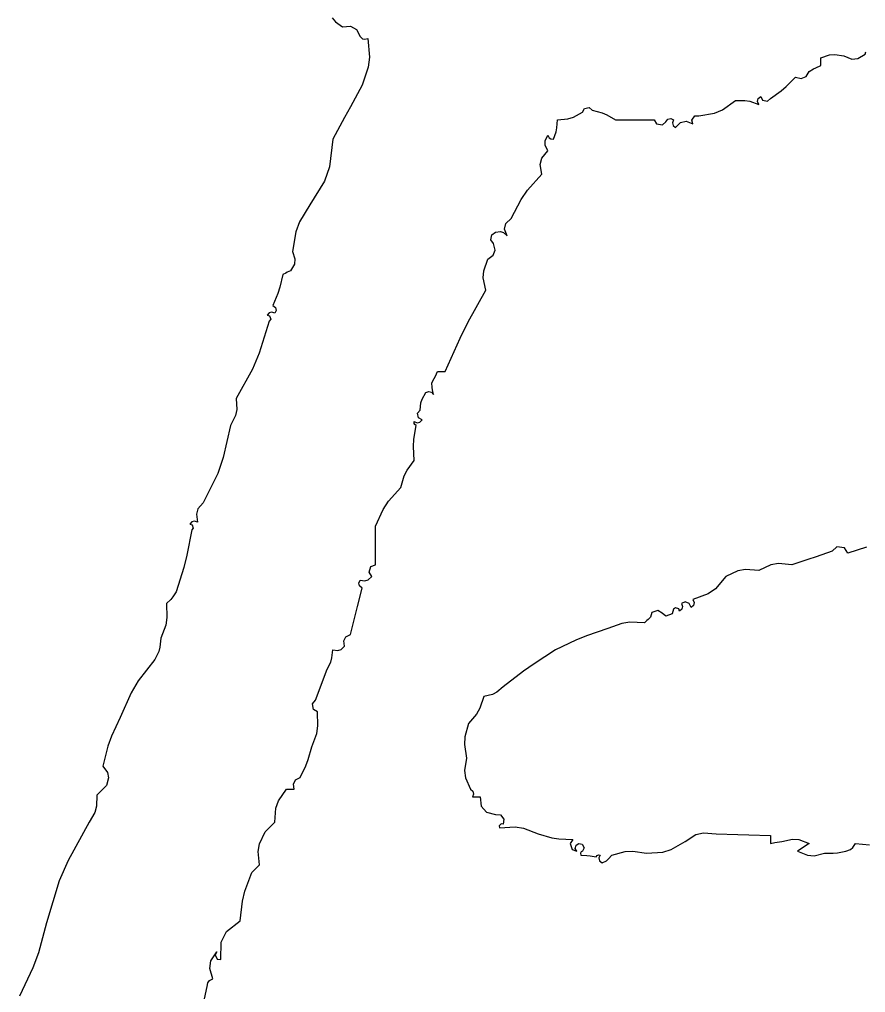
# Model space of a CAD drawing. Header units: millimetres. Extents: x 539196 to 807275, y 431843 to 1156631.
# Drawn here: x 623862.9 to 624027.8, y 519093.5 to 519283.2 of the extents above; entities that cross this region are included whole.
import ezdxf

# ---------------------------------------------------------------- set-up
doc = ezdxf.new("R2010")
doc.units = ezdxf.units.MM
doc.header["$MEASUREMENT"] = 0

# ---------------------------------------------------------------- blocks, each defined once
blk = doc.blocks.new('nhgjnj')
for p, q in [((93.6765, 0.9733), (93.6818, 1.0237)), ((90.8425, 1.008), (90.834, 1.0102)), ((90.8584, 0.9818), (90.8425, 1.008)), ((90.8604, 0.9603), (90.8584, 0.9818)), ((92.613, 1.0124), (92.6346, 0.9455)), ((90.8495, 0.9316), (90.8604, 0.9603)), ((92.6346, 0.9455), (92.6154, 0.934)), ((93.6914, 0.9636), (93.6765, 0.9733)), ((93.6981, 0.9552), (93.6914, 0.9636)), ((93.7043, 0.9386), (93.6981, 0.9552)), ((90.8442, 0.8986), (90.8495, 0.9316)), ((92.6154, 0.934), (92.6119, 0.9058)), ((93.7107, 0.9085), (93.7043, 0.9386)), ((93.7121, 0.8928), (93.7107, 0.9085)), ((90.8457, 0.88), (90.8442, 0.8986)), ((90.8564, 0.8483), (90.8457, 0.88)), ((92.6119, 0.9058), (92.6277, 0.8899)), ((92.6277, 0.8899), (92.6471, 0.8316)), ((93.7112, 0.8621), (93.7121, 0.8928)), ((90.8675, 0.8483), (90.8564, 0.8483)), ((90.8731, 0.8483), (90.8675, 0.8483)), ((90.8842, 0.8483), (90.8731, 0.8483)), ((90.8915, 0.8311), (90.8842, 0.8483)), ((93.721, 0.8244), (93.7112, 0.8621)), ((90.8957, 0.8227), (90.8915, 0.8311)), ((90.905, 0.8066), (90.8957, 0.8227)), ((90.9233, 0.7959), (90.905, 0.8066)), ((92.6471, 0.8316), (92.6568, 0.8024)), ((93.663, 0.77), (93.6765, 0.8066)), ((93.6765, 0.8066), (93.6876, 0.7899)), ((93.7193, 0.8009), (93.721, 0.8244)), ((90.9307, 0.7786), (90.9233, 0.7959)), ((90.9259, 0.758), (90.9307, 0.7786)), ((92.6568, 0.8024), (92.6763, 0.7441)), ((93.6613, 0.7475), (93.663, 0.77)), ((93.6876, 0.7899), (93.6932, 0.7816)), ((93.6932, 0.7816), (93.7043, 0.7649)), ((93.7043, 0.7649), (93.7193, 0.8009)), ((90.9595, 0.7247), (90.9259, 0.758)), ((92.6763, 0.7441), (92.6717, 0.6963)), ((93.6696, 0.7093), (93.6613, 0.7475)), ((90.975, 0.7063), (90.9595, 0.7247)), ((91.0023, 0.6677), (90.975, 0.7063)), ((93.6716, 0.6926), (93.6696, 0.7093)), ((91.0116, 0.657), (91.0023, 0.6677)), ((92.6717, 0.6963), (92.6765, 0.6693)), ((92.6765, 0.6693), (92.6971, 0.626)), ((93.6461, 0.5899), (93.6487, 0.6677)), ((93.6487, 0.6677), (93.6598, 0.6677)), ((93.6598, 0.6677), (93.6654, 0.6677)), ((93.6654, 0.6677), (93.6765, 0.6677)), ((93.673, 0.6842), (93.6716, 0.6926)), ((93.6765, 0.6677), (93.673, 0.6842)), ((90.9953, 0.6329), (91.008, 0.6392)), ((91.0026, 0.6241), (90.9953, 0.6329)), ((91.008, 0.6392), (91.0116, 0.657)), ((91.0125, 0.6216), (91.0026, 0.6241)), ((91.0093, 0.5764), (91.0122, 0.594)), ((91.0122, 0.594), (91.0231, 0.626)), ((91.0231, 0.626), (91.0125, 0.6216)), ((92.6971, 0.626), (92.6926, 0.5782)), ((91.0092, 0.5426), (91.0093, 0.5764)), ((92.6926, 0.5782), (92.6974, 0.5512)), ((93.6447, 0.551), (93.6461, 0.5899)), ((91.0427, 0.4962), (91.0092, 0.5426)), ((92.6974, 0.5512), (92.7179, 0.5079)), ((93.6418, 0.4732), (93.6447, 0.551)), ((91.055, 0.4671), (91.0427, 0.4962)), ((92.7179, 0.5079), (92.7621, 0.4705)), ((91.0648, 0.4107), (91.055, 0.4671)), ((92.7621, 0.4705), (92.7809, 0.4439)), ((93.6382, 0.4275), (93.6418, 0.4732)), ((92.7809, 0.4439), (92.8013, 0.3898)), ((93.6449, 0.4006), (93.6382, 0.4275)), ((91.0643, 0.3968), (91.0648, 0.4107)), ((91.0794, 0.3855), (91.0643, 0.3968)), ((91.0926, 0.3898), (91.0794, 0.3855)), ((91.0835, 0.3659), (91.0926, 0.3898)), ((92.8013, 0.3898), (92.8119, 0.3942)), ((92.8119, 0.3942), (92.8218, 0.3917)), ((92.8218, 0.3917), (92.8291, 0.3829)), ((93.6696, 0.362), (93.6449, 0.4006)), ((91.0881, 0.3451), (91.0835, 0.3659)), ((92.8155, 0.3765), (92.8097, 0.3621)), ((92.8097, 0.3621), (92.8152, 0.3481)), ((92.8152, 0.3481), (92.8258, 0.3525)), ((92.8291, 0.3829), (92.8155, 0.3765)), ((92.8258, 0.3525), (92.8357, 0.35)), ((92.8357, 0.35), (92.843, 0.3412)), ((93.6989, 0.312), (93.6696, 0.362)), ((91.0743, 0.3098), (91.0787, 0.3204)), ((91.0787, 0.3204), (91.0893, 0.316)), ((91.1065, 0.3273), (91.0881, 0.3451)), ((91.0893, 0.316), (91.0992, 0.3185)), ((91.0992, 0.3185), (91.1065, 0.3273)), ((92.8345, 0.339), (92.8305, 0.3272)), ((92.8305, 0.3272), (92.836, 0.3204)), ((92.843, 0.3412), (92.8345, 0.339)), ((92.836, 0.3204), (92.8528, 0.315)), ((92.8528, 0.315), (92.8601, 0.293)), ((91.0768, 0.2999), (91.0743, 0.3098)), ((91.0856, 0.2926), (91.0768, 0.2999)), ((91.0971, 0.2802), (91.0856, 0.2926)), ((91.0936, 0.2589), (91.0971, 0.2802)), ((92.8601, 0.293), (92.8499, 0.2787)), ((93.7082, 0.2811), (93.6989, 0.312)), ((93.7112, 0.2231), (93.7082, 0.2811)), ((91.0787, 0.2509), (91.0936, 0.2589)), ((91.0787, 0.1953), (91.0787, 0.2509)), ((92.8499, 0.2787), (92.8398, 0.2643)), ((92.8398, 0.2643), (92.8471, 0.2424)), ((92.8471, 0.2424), (92.8638, 0.237)), ((92.8638, 0.237), (92.8722, 0.2287)), ((92.8722, 0.2287), (92.8763, 0.2245)), ((92.8763, 0.2245), (92.8847, 0.2162)), ((92.8847, 0.2162), (92.8825, 0.1628)), ((93.7042, 0.1735), (93.7112, 0.2231)), ((91.0787, 0.1675), (91.0787, 0.1953)), ((91.0787, 0.112), (91.0787, 0.1675)), ((92.8825, 0.1628), (92.887, 0.1343)), ((93.7057, 0.1466), (93.7042, 0.1735)), ((93.7182, 0.0981), (93.7057, 0.1466)), ((91.0604, 0.0808), (91.0787, 0.112)), ((92.887, 0.1343), (92.9055, 0.0842)), ((91.0532, 0.0635), (91.0604, 0.0808)), ((92.9055, 0.0842), (92.9314, 0.0075)), ((93.7323, 0.0872), (93.7182, 0.0981)), ((93.7385, 0.0795), (93.7323, 0.0872)), ((93.746, 0.0634), (93.7385, 0.0795)), ((91.044, 0.0286), (91.0532, 0.0635)), ((93.7173, 0.0503), (93.7182, 0.0564)), ((93.7197, 0.0455), (93.7173, 0.0503)), ((93.7182, 0.0564), (93.7288, 0.0521)), ((93.7251, 0.0425), (93.7197, 0.0455)), ((93.7211, 0.0205), (93.7251, 0.0425)), ((93.7288, 0.0521), (93.7387, 0.0545)), ((93.7387, 0.0545), (93.746, 0.0634)), ((91.0348, 0.0178), (91.044, 0.0286)), ((91.0383, 0.0004), (91.0348, 0.0178)), ((91.0509, -0.0061), (91.0383, 0.0004)), ((92.9314, 0.0075), (92.9468, -0.0303)), ((93.7182, -0.0131), (93.7197, 0.0093)), ((93.7197, 0.0093), (93.7211, 0.0205)), ((91.0693, -0.0391), (91.0509, -0.0061)), ((92.9468, -0.0303), (92.9819, -0.1033)), ((93.6765, -0.02), (93.6791, -0.0078)), ((93.6823, -0.0299), (93.6765, -0.02)), ((93.6791, -0.0078), (93.693, -0.0009)), ((93.6945, -0.0329), (93.6823, -0.0299)), ((93.693, -0.0009), (93.7043, -0.0061)), ((93.7043, -0.0269), (93.6945, -0.0329)), ((93.6983, -0.0435), (93.7043, -0.0269)), ((93.7043, -0.0061), (93.7073, -0.0115)), ((93.7073, -0.0115), (93.712, -0.0139)), ((93.712, -0.0139), (93.7182, -0.0131)), ((91.0754, -0.0588), (91.0693, -0.0391)), ((91.0787, -0.0964), (91.0754, -0.0588)), ((93.6604, -0.0915), (93.6626, -0.0408)), ((93.6626, -0.0408), (93.6773, -0.0504)), ((93.6773, -0.0504), (93.6983, -0.0435)), ((91.1069, -0.0986), (91.0787, -0.0964)), ((91.1212, -0.1015), (91.1069, -0.0986)), ((91.1481, -0.1103), (91.1212, -0.1015)), ((92.9819, -0.1033), (93.0313, -0.1806)), ((93.6561, -0.1172), (93.6604, -0.0915)), ((91.1343, -0.1311), (91.1429, -0.1261)), ((91.1545, -0.1404), (91.1343, -0.1311)), ((91.1429, -0.1261), (91.1468, -0.1202)), ((91.1468, -0.1202), (91.1481, -0.1103)), ((91.1898, -0.1311), (91.1696, -0.1404)), ((91.2166, -0.1526), (91.1898, -0.1311)), ((93.6418, -0.1659), (93.6561, -0.1172)), ((91.1696, -0.1404), (91.1545, -0.1404)), ((91.2394, -0.1583), (91.2166, -0.1526)), ((91.2732, -0.152), (91.2394, -0.1583)), ((91.3313, -0.2037), (91.2732, -0.152)), ((93.6221, -0.2185), (93.6418, -0.1659)), ((91.3642, -0.2266), (91.3313, -0.2037)), ((93.0313, -0.1806), (93.0578, -0.2183)), ((91.4329, -0.2631), (91.3642, -0.2266)), ((93.0578, -0.2183), (93.1139, -0.2909)), ((93.6176, -0.2487), (93.6221, -0.2185)), ((91.4508, -0.2815), (91.4329, -0.2631)), ((91.4954, -0.277), (91.4715, -0.2861)), ((91.4834, -0.2898), (91.4954, -0.277)), ((93.6209, -0.3048), (93.6176, -0.2487)), ((91.4715, -0.2861), (91.4508, -0.2815)), ((91.4796, -0.3012), (91.4834, -0.2898)), ((91.4816, -0.3187), (91.4796, -0.3012)), ((93.1139, -0.2909), (93.134, -0.3146)), ((93.5723, -0.3187), (93.5741, -0.301)), ((93.5741, -0.301), (93.5894, -0.2888)), ((93.5894, -0.2888), (93.607, -0.2909)), ((93.607, -0.2909), (93.6057, -0.2986)), ((93.6057, -0.2986), (93.6132, -0.3061)), ((93.6132, -0.3061), (93.6209, -0.3048)), ((91.4915, -0.3324), (91.4816, -0.3187)), ((91.5094, -0.3354), (91.4915, -0.3324)), ((91.5232, -0.3256), (91.5094, -0.3354)), ((91.5464, -0.3203), (91.5232, -0.3256)), ((91.5649, -0.3272), (91.5464, -0.3203)), ((91.5788, -0.3465), (91.5649, -0.3272)), ((91.6209, -0.3611), (91.5788, -0.3465)), ((93.134, -0.3146), (93.1417, -0.3301)), ((93.1417, -0.3301), (93.1486, -0.3604)), ((93.5647, -0.3513), (93.5723, -0.3187)), ((91.6464, -0.3627), (91.6209, -0.3611)), ((91.6899, -0.3534), (91.6464, -0.3627)), ((91.8039, -0.4169), (91.6899, -0.3534)), ((93.1486, -0.3604), (93.1911, -0.3746)), ((93.1911, -0.3746), (93.212, -0.3866)), ((93.5098, -0.3742), (93.543, -0.3705)), ((93.5098, -0.3854), (93.5098, -0.3742)), ((93.543, -0.3705), (93.5647, -0.3513)), ((91.8625, -0.4462), (91.8039, -0.4169)), ((93.212, -0.3866), (93.2458, -0.4159)), ((93.2458, -0.4159), (93.2944, -0.4284)), ((93.4409, -0.4268), (93.482, -0.409)), ((93.482, -0.409), (93.4893, -0.4001)), ((93.4893, -0.4001), (93.4992, -0.3977)), ((93.4992, -0.3977), (93.5098, -0.402)), ((93.5098, -0.3909), (93.5098, -0.3854)), ((93.5098, -0.402), (93.5098, -0.3909)), ((91.9817, -0.4993), (91.8625, -0.4462)), ((93.2944, -0.4284), (93.3213, -0.4299)), ((93.3213, -0.4299), (93.3709, -0.4229)), ((93.3709, -0.4229), (93.4151, -0.43)), ((93.4151, -0.43), (93.4409, -0.4268)), ((91.9817, -0.5104), (91.9817, -0.4993)), ((91.9817, -0.5159), (91.9817, -0.5104)), ((91.9817, -0.5271), (91.9817, -0.5159)), ((91.9988, -0.5344), (91.9817, -0.5271)), ((92.0072, -0.5386), (91.9988, -0.5344)), ((92.0233, -0.5479), (92.0072, -0.5386)), ((92.0401, -0.5459), (92.0233, -0.5479)), ((92.0485, -0.5445), (92.0401, -0.5459)), ((92.065, -0.5409), (92.0485, -0.5445)), ((92.0541, -0.558), (92.0565, -0.5486)), ((92.0581, -0.5687), (92.0541, -0.558)), ((92.0565, -0.5486), (92.065, -0.5409)), ((92.081, -0.5818), (92.0581, -0.5687)), ((92.0944, -0.5863), (92.081, -0.5818)), ((92.1206, -0.5896), (92.0944, -0.5863)), ((92.1313, -0.5989), (92.1206, -0.5896)), ((92.1553, -0.5826), (92.149, -0.5953)), ((92.1642, -0.5899), (92.1553, -0.5826)), ((92.1666, -0.5998), (92.1642, -0.5899)), ((92.149, -0.5953), (92.1313, -0.5989)), ((92.1623, -0.6104), (92.1666, -0.5998)), ((92.1684, -0.6113), (92.1623, -0.6104)), ((92.1731, -0.6089), (92.1684, -0.6113)), ((92.1762, -0.6035), (92.1731, -0.6089)), ((92.2256, -0.6114), (92.1762, -0.6035)), ((92.2512, -0.6128), (92.2256, -0.6114)), ((92.3012, -0.6104), (92.2512, -0.6128)), ((92.3363, -0.6361), (92.3012, -0.6104)), ((92.3568, -0.6463), (92.3363, -0.6361)), ((92.3984, -0.659), (92.3568, -0.6463)), ((92.4481, -0.703), (92.3984, -0.659)), ((92.4771, -0.7218), (92.4481, -0.703)), ((92.5374, -0.7493), (92.4771, -0.7218)), ((92.5929, -0.7493), (92.5374, -0.7493)), ((92.6207, -0.7493), (92.5929, -0.7493)), ((92.6763, -0.7493), (92.6207, -0.7493)), ((92.6823, -0.7658), (92.6763, -0.7493)), ((92.7032, -0.7728), (92.6823, -0.7658)), ((92.7179, -0.7632), (92.7032, -0.7728)), ((92.73, -0.776), (92.7179, -0.7632)), ((90.78, -0.8049), (90.7876, -0.7963)), ((90.787, -0.7771), (90.8539, -0.7715)), ((90.7896, -0.7883), (90.787, -0.7771)), ((90.7876, -0.7963), (90.7896, -0.7883)), ((90.8539, -0.7715), (90.8901, -0.776)), ((90.8901, -0.776), (90.9537, -0.798)), ((90.9537, -0.798), (91.0316, -0.8394)), ((92.7338, -0.7874), (92.73, -0.776)), ((92.7318, -0.8049), (92.7338, -0.7874)), ((92.7596, -0.798), (92.7523, -0.8068)), ((92.8264, -0.8143), (92.7596, -0.798)), ((90.7429, -0.8389), (90.7546, -0.818)), ((90.7546, -0.818), (90.78, -0.8049)), ((92.7424, -0.8093), (92.7318, -0.8049)), ((92.7523, -0.8068), (92.7424, -0.8093)), ((92.8597, -0.8227), (92.8264, -0.8143)), ((92.9263, -0.8396), (92.8597, -0.8227)), ((90.7273, -0.8935), (90.7453, -0.8674)), ((90.7453, -0.8674), (90.7429, -0.8389)), ((91.0316, -0.8394), (91.0705, -0.8603)), ((91.0705, -0.8603), (91.1481, -0.9021)), ((92.9348, -0.8562), (92.9263, -0.8396)), ((92.9496, -0.8637), (92.9348, -0.8562)), ((92.968, -0.8605), (92.9496, -0.8637)), ((92.9801, -0.8732), (92.968, -0.8605)), ((92.9839, -0.8847), (92.9801, -0.8732)), ((90.7125, -0.9051), (90.7273, -0.8935)), ((91.1481, -0.9021), (91.2475, -0.9148)), ((92.9819, -0.9021), (92.9839, -0.8847)), ((93.0107, -0.9058), (92.9819, -0.9021)), ((93.0253, -0.9102), (93.0107, -0.9058)), ((91.2475, -0.9148), (91.299, -0.933)), ((91.299, -0.933), (91.3843, -0.9855)), ((93.0514, -0.923), (93.0253, -0.9102)), ((93.0958, -0.9397), (93.0514, -0.923)), ((93.118, -0.948), (93.0958, -0.9397)), ((93.1625, -0.9647), (93.118, -0.948)), ((93.1749, -0.9762), (93.1625, -0.9647)), ((93.1962, -0.9726), (93.1749, -0.9762)), ((93.2042, -0.9577), (93.1962, -0.9726)), ((93.2548, -0.9561), (93.2042, -0.9577)), ((93.2818, -0.9606), (93.2548, -0.9561)), ((93.3292, -0.9785), (93.2818, -0.9606)), ((91.3843, -0.9855), (91.4454, -1.0221)), ((93.375, -0.9911), (93.3292, -0.9785)), ((93.3976, -0.9996), (93.375, -0.9911)), ((93.4403, -1.0202), (93.3976, -0.9996)), ((91.4454, -1.0221), (91.4809, -1.0354)), ((91.4809, -1.0354), (91.551, -1.048)), ((91.551, -1.048), (91.5774, -1.0389)), ((91.5774, -1.0389), (91.5964, -1.0408)), ((91.5964, -1.0408), (91.6205, -1.055)), ((93.4488, -1.0368), (93.4403, -1.0202)), ((93.4636, -1.0443), (93.4488, -1.0368)), ((93.482, -1.0411), (93.4636, -1.0443)), ((93.482, -1.0522), (93.482, -1.0411)), ((91.6205, -1.055), (91.626, -1.0661)), ((91.626, -1.0661), (91.6288, -1.0716)), ((91.6288, -1.0716), (91.6344, -1.0827)), ((91.6344, -1.0827), (91.6797, -1.0933)), ((93.482, -1.0577), (93.482, -1.0522)), ((93.482, -1.0688), (93.482, -1.0577)), ((93.5231, -1.0974), (93.482, -1.0688)), ((91.6797, -1.0933), (91.7022, -1.1004)), ((91.7022, -1.1004), (91.7455, -1.1175)), ((91.7455, -1.1175), (91.7528, -1.1086)), ((91.7528, -1.1086), (91.7627, -1.1062)), ((91.7627, -1.1062), (91.7733, -1.1105)), ((91.7733, -1.1105), (91.7689, -1.1211)), ((93.5501, -1.107), (93.5231, -1.0974)), ((93.6001, -1.1105), (93.5501, -1.107)), ((93.614, -1.1244), (93.6001, -1.1105)), ((91.7689, -1.1211), (91.7714, -1.131)), ((91.7714, -1.131), (91.7802, -1.1383)), ((91.7802, -1.1383), (91.7824, -1.1298)), ((91.7824, -1.1298), (91.7942, -1.1258)), ((91.7942, -1.1258), (91.8011, -1.1314)), ((91.8011, -1.1314), (91.9165, -1.1668)), ((93.6209, -1.1314), (93.614, -1.1244)), ((93.6348, -1.1453), (93.6209, -1.1314)), ((93.6782, -1.1658), (93.6348, -1.1453)), ((91.9165, -1.1668), (91.9733, -1.191)), ((93.7052, -1.1706), (93.6782, -1.1658)), ((93.7529, -1.1661), (93.7052, -1.1706)), ((93.764, -1.1772), (93.7529, -1.1661)), ((93.7696, -1.1828), (93.764, -1.1772)), ((93.7807, -1.1939), (93.7696, -1.1828)), ((91.9733, -1.191), (92.0789, -1.2494)), ((93.8477, -1.2186), (93.7807, -1.1939)), ((93.8834, -1.2272), (93.8477, -1.2186)), ((92.0789, -1.2494), (92.1187, -1.2476)), ((92.1187, -1.2476), (92.1407, -1.2523)), ((92.1407, -1.2523), (92.1762, -1.2703)), ((93.9543, -1.2356), (93.8834, -1.2272)), ((93.993, -1.2842), (93.9543, -1.2356)), ((92.1762, -1.2703), (92.2911, -1.2958)), ((94.0312, -1.3033), (93.993, -1.2842)), ((92.2911, -1.2958), (92.3482, -1.3158)), ((92.3482, -1.3158), (92.454, -1.3675)), ((94.0933, -1.305), (94.0312, -1.3033)), ((94.0983, -1.3405), (94.0655, -1.3189)), ((94.0655, -1.3189), (94.0762, -1.3253)), ((94.0762, -1.3253), (94.0919, -1.3174)), ((94.0919, -1.3174), (94.0933, -1.305)), ((94.1252, -1.3443), (94.0983, -1.3405)), ((94.1627, -1.3328), (94.1252, -1.3443)), ((94.169, -1.3452), (94.1627, -1.3328)), ((94.1768, -1.3511), (94.169, -1.3452)), ((94.1905, -1.3536), (94.1768, -1.3511)), ((94.2676, -1.371), (94.1905, -1.3536)), ((92.454, -1.3675), (92.4758, -1.3867)), ((92.4758, -1.3867), (92.4947, -1.3923)), ((92.4947, -1.3923), (92.5235, -1.3884)), ((92.5235, -1.3884), (92.5191, -1.399)), ((92.5191, -1.399), (92.5216, -1.4089)), ((92.5216, -1.4089), (92.5304, -1.4161)), ((92.5304, -1.4161), (92.5326, -1.4076)), ((92.5326, -1.4076), (92.5444, -1.4037)), ((92.5444, -1.4037), (92.5512, -1.4092)), ((92.5512, -1.4092), (92.6413, -1.4262)), ((92.6413, -1.4262), (92.6861, -1.4374)), ((92.6861, -1.4374), (92.7735, -1.4648)), ((92.7735, -1.4648), (92.7917, -1.4766)), ((92.7917, -1.4766), (92.8003, -1.4837)), ((92.8003, -1.4837), (92.8152, -1.4995)), ((92.8152, -1.4995), (92.8659, -1.4979)), ((92.8659, -1.4979), (92.8928, -1.5024)), ((92.8928, -1.5024), (92.9402, -1.5203)), ((92.9402, -1.5203), (92.9718, -1.523)), ((92.9718, -1.523), (92.9881, -1.5275)), ((92.9881, -1.5275), (93.0166, -1.5412)), ((93.0166, -1.5412), (93.0933, -1.6009)), ((93.0933, -1.6009), (93.1362, -1.6267)), ((93.1362, -1.6267), (93.225, -1.6662)), ((93.225, -1.6662), (93.2919, -1.6975)), ((93.2919, -1.6975), (93.3272, -1.7102)), ((93.3272, -1.7102), (93.3987, -1.7287)), ((93.3987, -1.7287), (93.4214, -1.7118)), ((93.4214, -1.7118), (93.4406, -1.708)), ((93.4406, -1.708), (93.4681, -1.7148)), ((93.4681, -1.7148), (93.482, -1.7287)), ((93.482, -1.7287), (93.489, -1.7357)), ((93.489, -1.7357), (93.5029, -1.7496)), ((93.5029, -1.7496), (93.5433, -1.7511)), ((93.5433, -1.7511), (93.565, -1.7573)), ((93.565, -1.7573), (93.6001, -1.7773)), ((93.6001, -1.7773), (93.7375, -1.8531)), ((93.7375, -1.8531), (93.8113, -1.8843)), ((93.8113, -1.8843), (93.9613, -1.9302)), ((93.9613, -1.9302), (94.0699, -1.9594)), ((94.0699, -1.9594), (94.1236, -1.9792)), ((94.1236, -1.9792), (94.2252, -2.0274))]:
    blk.add_line(p, q)
blk = doc.blocks.new('图签11')
at = {"xscale": 38.39999999990687, "yscale": 38.39999999996508, "zscale": 38.40000000000001}
blk.add_blockref('nhgjnj', (3663617.64, -352837.83), dxfattribs=at)

msp = doc.modelspace()

# ---------------------------------------------------------------- block references
at = {"xscale": 1.41428571427241, "yscale": 1.41428571427241, "zscale": 1.414285714285714, "rotation": 270}
msp.add_blockref('图签11', (1122986.51, 5705612.11), dxfattribs=at)

doc.saveas('drawing.dxf')
